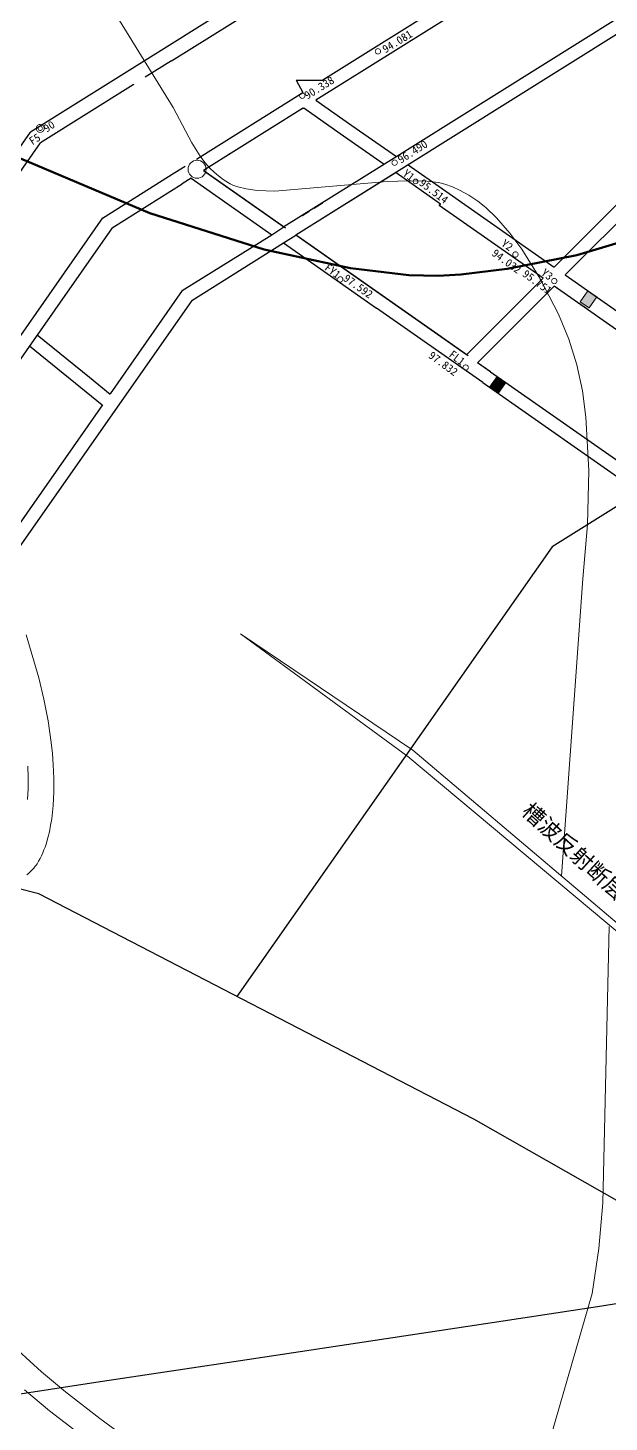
# Model space of a CAD drawing. Header units: inches. Extents: x 36473197 to 36486087, y 3899343 to 3911260.
# Drawn here: x 36482304 to 36482522, y 3903207 to 3903729 of the extents above; entities that cross this region are included whole.
import ezdxf

# ---------------------------------------------------------------- set-up
doc = ezdxf.new("R2010")
doc.units = ezdxf.units.IN
doc.header["$MEASUREMENT"] = 0
doc.layers.get('0').update_dxf_attribs({"lineweight": 0})
doc.layers.get('Defpoints').update_dxf_attribs({"lineweight": 0})
for name, color, linetype, lineweight in [('4煤底板等值线', 7, 'Continuous', 0), ('公路', 7, 'Continuous', 0), ('向北背斜轴', 7, 'Continuous', 0), ('四盘区辅运巷', 7, 'Continuous', 0), ('密闭墙', 7, 'Continuous', 0), ('导线点', 7, 'Continuous', 0), ('采空区', 7, 'Continuous', 0)]:
    doc.layers.add(name, color=color, linetype=linetype, lineweight=lineweight)
for name, color, linetype, lineweight, true_color in [('保护煤柱', 7, 'Continuous', 0, 0xff0042), ('巷道1', 7, 'Continuous', 0, 0x2d2d2d), ('断层', 9, 'Continuous', 0, 0x808080), ('断层上盘', 1, 'Continuous', 0, 0xff0000), ('断层下盘', 1, 'Continuous', 0, 0xff0000)]:
    doc.layers.add(name, color=color, linetype=linetype, lineweight=lineweight, true_color=true_color)
doc.styles.add('仿宋', font='simfang.ttf')
doc.styles.add('新宋体', font='SIMSUN.TTC')
doc.styles.add('黑体', font='simhei.ttf')
doc.linetypes.add('保护煤柱', pattern='A,0.0195,-0.001,[6,西北矿业高家堡煤矿2022年采掘接续图(2022.8.14).shx,S=1.01575e-06,R=0,X=0,Y=0],0.0195', length=0.04)
doc.linetypes.add('断层上盘', pattern='A,0.01,-0.00215,[5,西北矿业高家堡煤矿2022年采掘接续图(2022.8.14).shx,S=3.07087e-07,R=0,X=0,Y=0],-0.00185,0.01', length=0.024)
doc.linetypes.add('断层下盘', pattern='A,0.01,-0.002,[1,西北矿业高家堡煤矿2022年采掘接续图(2022.8.14).shx,S=5.56693e-06,R=0,X=0,Y=0],0,[2,西北矿业高家堡煤矿2022年采掘接续图(2022.8.14).shx,S=5.56693e-06,R=0,X=0,Y=0],0,[3,西北矿业高家堡煤矿2022年采掘接续图(2022.8.14).shx,S=5.56693e-06,R=0,X=0,Y=0],0,[4,西北矿业高家堡煤矿2022年采掘接续图(2022.8.14).shx,S=5.56693e-06,R=0,X=0,Y=0],-0.002,0.01', length=0.024)
doc.dimstyles.get("Standard").update_dxf_attribs({"dimtxt": 30, "dimasz": 20, "dimexe": 0.18, "dimexo": 0.0625, "dimgap": 0.09, "dimtad": 1, "dimdec": 0, "dimzin": 0, "dimdsep": 46, "dimtxsty": '仿宋', "dimcen": 0.09, "dimclrd": 150, "dimclre": 150, "dimadec": 0, "dimazin": 0, "dimtfac": 1, "dimtdec": 0, "dimtofl": 0, "dimtmove": 0, "dimatfit": 3, "dimfxl": 1, "dimtolj": 1, "dimtzin": 0, "dimlwd": 0, "dimarcsym": 0})

# ---------------------------------------------------------------- blocks, each defined once
blk = doc.blocks.new('lr_block_455')
at = {"color": 7, "const_width": 0.3}
blk.add_lwpolyline([(1, 0), (0.97, 0.26), (0.87, 0.5), (0.71, 0.71), (0.5, 0.87), (0.26, 0.97), (0, 1), (-0.26, 0.97), (-0.5, 0.87), (-0.71, 0.71), (-0.87, 0.5), (-0.97, 0.26), (-1, 0), (-0.97, -0.26), (-0.87, -0.5), (-0.71, -0.71), (-0.5, -0.87), (-0.26, -0.97), (0, -1), (0.26, -0.97), (0.5, -0.87), (0.71, -0.71), (0.87, -0.5), (0.97, -0.26), (1, 0)], dxfattribs=at)
blk = doc.blocks.new('lr_block_459')
at = {"color": 7, "const_width": 0.3}
blk.add_lwpolyline([(1, 0), (0.97, 0.26), (0.87, 0.5), (0.71, 0.71), (0.5, 0.87), (0.26, 0.97), (0, 1), (-0.26, 0.97), (-0.5, 0.87), (-0.71, 0.71), (-0.87, 0.5), (-0.97, 0.26), (-1, 0), (-0.97, -0.26), (-0.87, -0.5), (-0.71, -0.71), (-0.5, -0.87), (-0.26, -0.97), (0, -1), (0.26, -0.97), (0.5, -0.87), (0.71, -0.71), (0.87, -0.5), (0.97, -0.26), (1, 0)], dxfattribs=at)
blk = doc.blocks.new('lr_block_460')
at = {"color": 7, "const_width": 0.3}
blk.add_lwpolyline([(1, 0), (0.97, 0.26), (0.87, 0.5), (0.71, 0.71), (0.5, 0.87), (0.26, 0.97), (0, 1), (-0.26, 0.97), (-0.5, 0.87), (-0.71, 0.71), (-0.87, 0.5), (-0.97, 0.26), (-1, 0), (-0.97, -0.26), (-0.87, -0.5), (-0.71, -0.71), (-0.5, -0.87), (-0.26, -0.97), (0, -1), (0.26, -0.97), (0.5, -0.87), (0.71, -0.71), (0.87, -0.5), (0.97, -0.26), (1, 0)], dxfattribs=at)
blk = doc.blocks.new('lr_block_474')
at = {"color": 7, "const_width": 0.3}
blk.add_lwpolyline([(1, 0), (0.97, 0.26), (0.87, 0.5), (0.71, 0.71), (0.5, 0.87), (0.26, 0.97), (0, 1), (-0.26, 0.97), (-0.5, 0.87), (-0.71, 0.71), (-0.87, 0.5), (-0.97, 0.26), (-1, 0), (-0.97, -0.26), (-0.87, -0.5), (-0.71, -0.71), (-0.5, -0.87), (-0.26, -0.97), (0, -1), (0.26, -0.97), (0.5, -0.87), (0.71, -0.71), (0.87, -0.5), (0.97, -0.26), (1, 0)], dxfattribs=at)
blk = doc.blocks.new('lr_block_475')
at = {"color": 7, "const_width": 0.3}
blk.add_lwpolyline([(1, 0), (0.97, 0.26), (0.87, 0.5), (0.71, 0.71), (0.5, 0.87), (0.26, 0.97), (0, 1), (-0.26, 0.97), (-0.5, 0.87), (-0.71, 0.71), (-0.87, 0.5), (-0.97, 0.26), (-1, 0), (-0.97, -0.26), (-0.87, -0.5), (-0.71, -0.71), (-0.5, -0.87), (-0.26, -0.97), (0, -1), (0.26, -0.97), (0.5, -0.87), (0.71, -0.71), (0.87, -0.5), (0.97, -0.26), (1, 0)], dxfattribs=at)
blk = doc.blocks.new('lr_block_485')
at = {"color": 7, "const_width": 0.3}
blk.add_lwpolyline([(1, 0), (0.97, 0.26), (0.87, 0.5), (0.71, 0.71), (0.5, 0.87), (0.26, 0.97), (0, 1), (-0.26, 0.97), (-0.5, 0.87), (-0.71, 0.71), (-0.87, 0.5), (-0.97, 0.26), (-1, 0), (-0.97, -0.26), (-0.87, -0.5), (-0.71, -0.71), (-0.5, -0.87), (-0.26, -0.97), (0, -1), (0.26, -0.97), (0.5, -0.87), (0.71, -0.71), (0.87, -0.5), (0.97, -0.26), (1, 0)], dxfattribs=at)
blk = doc.blocks.new('lr_block_500')
at = {"color": 7, "const_width": 0.3}
blk.add_lwpolyline([(1, 0), (0.97, 0.26), (0.87, 0.5), (0.71, 0.71), (0.5, 0.87), (0.26, 0.97), (0, 1), (-0.26, 0.97), (-0.5, 0.87), (-0.71, 0.71), (-0.87, 0.5), (-0.97, 0.26), (-1, 0), (-0.97, -0.26), (-0.87, -0.5), (-0.71, -0.71), (-0.5, -0.87), (-0.26, -0.97), (0, -1), (0.26, -0.97), (0.5, -0.87), (0.71, -0.71), (0.87, -0.5), (0.97, -0.26), (1, 0)], dxfattribs=at)
blk = doc.blocks.new('永久经纬仪导线点')
at = {"color": 7, "const_width": 0.3}
for points in [[(1.5, 0), (1.45, 0.39), (1.3, 0.75), (1.06, 1.06), (0.75, 1.3), (0.39, 1.45), (0, 1.5), (-0.39, 1.45), (-0.75, 1.3), (-1.06, 1.06), (-1.3, 0.75), (-1.45, 0.39), (-1.5, 0), (-1.45, -0.39), (-1.3, -0.75), (-1.06, -1.06), (-0.75, -1.3), (-0.39, -1.45), (0, -1.5), (0.39, -1.45), (0.75, -1.3), (1.06, -1.06), (1.3, -0.75), (1.45, -0.39), (1.5, 0)], [(0.8, 0), (0.77, 0.21), (0.69, 0.4), (0.57, 0.57), (0.4, 0.69), (0.21, 0.77), (0, 0.8), (-0.21, 0.77), (-0.4, 0.69), (-0.57, 0.57), (-0.69, 0.4), (-0.77, 0.21), (-0.8, 0), (-0.77, -0.21), (-0.69, -0.4), (-0.57, -0.57), (-0.4, -0.69), (-0.21, -0.77), (0, -0.8), (0.21, -0.77), (0.4, -0.69), (0.57, -0.57), (0.69, -0.4), (0.77, -0.21), (0.8, 0)]]:
    blk.add_lwpolyline(points, dxfattribs=at)
blk = doc.blocks.new('lr_block_308')
at = {"color": 7, "const_width": 0.6}
blk.add_lwpolyline([(0, 0), (0.1, 0.06), (0.44, 0.27)], dxfattribs=at)
blk = doc.blocks.new('lr_block_309')
at = {"color": 7, "const_width": 0.6}
for points in [[(2.75, 1.72), (2.41, 1.5), (2.07, 1.29), (1.73, 1.08), (1.39, 0.87), (1.05, 0.66), (0.71, 0.44), (0.37, 0.23), (0.03, 0.02), (0, 0), (0, 0)], [(4.44, 2.78), (4.78, 2.99), (5.12, 3.2), (5.46, 3.41), (5.8, 3.62), (6.14, 3.84), (6.48, 4.05), (6.82, 4.26), (7.16, 4.47), (7.5, 4.68), (7.83, 4.9)]]:
    blk.add_lwpolyline(points, dxfattribs=at)
blk = doc.blocks.new('lr_block_311')
at = {"color": 7, "const_width": 0.6}
blk.add_lwpolyline([(0, 0), (0.23, 0.33), (0.46, 0.66)], dxfattribs=at)
blk = doc.blocks.new('*D205')
at = {"layer": 'Defpoints', "color": 0, "transparency": 16777216}
for p in [(36485936.09, 3904772.87), (36482207.75, 3899448.44), (36482358.83, 3899342.66)]:
    blk.add_point(p, dxfattribs=at)
at = {"layer": '四盘区辅运巷', "color": 150, "lineweight": -2, "transparency": 16777216}
for p, q in [((36485936.14, 3904772.84), (36486087.31, 3904666.98)), ((36482207.81, 3899448.41), (36482358.98, 3899342.55))]:
    blk.add_line(p, q, dxfattribs=at)
at = {"layer": '四盘区辅运巷', "color": 150, "lineweight": 0, "transparency": 16777216}
blk.add_line((36486075.69, 3904650.7), (36482370.3, 3899359.04), dxfattribs=at)
at = {"layer": '四盘区辅运巷', "color": 150, "transparency": 16777216}
for points in [[(36486072.96, 3904652.61), (36486078.42, 3904648.79), (36486087.16, 3904667.08)], [(36482367.57, 3899360.95), (36482373.03, 3899357.13), (36482358.83, 3899342.66)]]:
    blk.add_solid(points, dxfattribs=at)
at = {"layer": '四盘区辅运巷', "color": 0, "transparency": 16777216, "insert": (36484210.49, 3902013.62), "char_height": 30, "attachment_point": 5, "rotation": 54.9991, "style": '仿宋'}
blk.add_mtext('\\A1;650', dxfattribs=at)

msp = doc.modelspace()

# ---------------------------------------------------------------- hatches: boundary and pattern name
at = {"layer": '采空区'}
h = msp.add_hatch(color=7, dxfattribs=at)
h.set_gradient(color1=(0, 255, 0), color2=(0, 255, 0), one_color=1)
h.paths.add_polyline_path([(36482514.23, 3903623.59), (36482517.55, 3903628.35), (36482514.28, 3903630.64), (36482510.95, 3903625.89)], flags=17)
h = msp.add_hatch(color=7, dxfattribs=at)
h.set_gradient(color1=(0, 255, 0), color2=(0, 255, 0), one_color=1)
h.paths.add_polyline_path([(36482480.59, 3903592.21), (36482483.46, 3903596.31), (36482480.18, 3903598.6), (36482477.31, 3903594.51)], flags=17)

# ---------------------------------------------------------------- linework, layer by layer
at = {"layer": '4煤底板等值线', "color": 7, "linetype": 'Continuous', "lineweight": 0, "elevation": 90, "flags": 128}
msp.add_lwpolyline([(36482333.9, 3903739.41), (36482358.74, 3903699.31), (36482365.67, 3903686.05), (36482368.83, 3903681.07), (36482370.62, 3903678.73), (36482372.74, 3903676.39), (36482375.03, 3903674.23), (36482377.48, 3903672.31), (36482379.41, 3903671.07), (36482380.08, 3903670.72), (36482381.03, 3903670.29), (36482382.98, 3903669.6), (36482386.02, 3903668.86), (36482390.22, 3903668.27), (36482396.77, 3903668.01), (36482439.01, 3903671.65), (36482446.99, 3903671.89), (36482453.9, 3903671.7), (36482458.16, 3903671.2), (36482460.65, 3903670.65), (36482463.43, 3903669.67), (36482466.13, 3903668.43), (36482469.61, 3903666.48), (36482472.92, 3903664.26), (36482475.95, 3903661.85), (36482480, 3903657.96), (36482484.95, 3903652.29), (36482489.5, 3903646.21), (36482496.29, 3903635.45), (36482503.23, 3903621.86), (36482507.08, 3903612.48), (36482510.16, 3903602.89), (36482512.21, 3903593.2), (36482513.53, 3903583.35), (36482514.62, 3903563.34), (36482514.12, 3903543.06), (36482512.36, 3903522.73), (36482504.32, 3903411.44)], dxfattribs=at)
at = {"layer": '4煤底板等值线', "color": 7, "linetype": 'Continuous', "lineweight": 0, "flags": 128}
msp.add_lwpolyline([(36482522.2, 3903392.44), (36482519.82, 3903288.83), (36482518.31, 3903271.75), (36482515.8, 3903254.83), (36482498.92, 3903196.59)], dxfattribs=at)
at = {"layer": '保护煤柱', "color": 1, "linetype": '保护煤柱', "lineweight": 30, "ltscale": 3750, "true_color": 0xff0000, "flags": 128}
for points in [[(36482990.62, 3903840.59), (36482500.83, 3903534.65), (36482382.52, 3903366.2)], [(36482647.76, 3902060.56), (36482909, 3902378.83), (36482956.41, 3902506), (36482967.2, 3902803.66), (36482651.34, 3903218.03), (36482471.44, 3903320.2), (36482308.23, 3903404.63), (36482047.72, 3903470.73), (36481910.21, 3903412.08), (36481645.42, 3902905.61), (36481168.13, 3902890.49)], [(36481383.77, 3903121.94), (36481402.76, 3903122.03), (36481439.41, 3903122.25), (36481476.06, 3903122.65), (36481494.09, 3903122.9), (36481512.1, 3903123.29), (36481530.1, 3903123.94), (36481548.06, 3903125.04), (36481571.49, 3903127.54), (36481594.86, 3903130.67), (36481618.21, 3903134.06), (36481641.56, 3903137.51), (36481660.14, 3903140.21), (36481678.74, 3903142.67), (36481697.36, 3903144.74), (36481716.02, 3903146.15), (36481727.09, 3903146.47), (36481738.17, 3903146.44), (36481749.24, 3903146.09), (36481760.28, 3903145.35), (36481781.09, 3903142.63), (36481801.82, 3903139.22), (36481822.53, 3903135.72), (36481843.27, 3903132.54), (36481849.79, 3903131.59), (36481856.31, 3903130.77), (36481859.58, 3903130.44), (36481862.84, 3903130.18), (36481869.37, 3903129.99), (36481873.93, 3903130.25), (36481878.49, 3903130.75), (36481883.03, 3903131.42), (36481887.54, 3903132.25), (36481895.15, 3903134), (36481902.68, 3903136.03), (36481910.18, 3903138.26), (36481917.64, 3903140.61), (36481925.7, 3903143.22), (36481933.74, 3903145.86), (36481941.79, 3903148.49), (36481949.85, 3903151.05), (36481956.33, 3903152.99), (36481962.83, 3903154.87), (36481969.35, 3903156.68), (36481975.89, 3903158.43), (36481991.27, 3903162.26), (36482006.72, 3903165.83), (36482022.22, 3903169.23), (36482037.74, 3903172.46), (36482063.19, 3903177.42), (36482088.69, 3903182.11), (36482114.22, 3903186.62), (36482139.77, 3903191.01), (36482173.02, 3903196.64), (36482206.28, 3903202.18), (36482239.56, 3903207.6), (36482272.85, 3903212.91), (36482301.24, 3903217.29), (36482329.64, 3903221.61), (36482358.05, 3903225.89), (36482386.45, 3903230.15), (36482410.48, 3903233.76), (36482434.5, 3903237.37), (36482458.52, 3903241), (36482482.53, 3903244.65), (36482517.86, 3903250.05), (36482553.17, 3903255.6), (36482588.43, 3903261.37), (36482623.65, 3903267.48), (36482658.55, 3903273.99), (36482693.35, 3903281.03), (36482727.98, 3903288.74), (36482762.34, 3903297.46), (36482804.41, 3903310.52), (36482846.19, 3903324.61), (36482887.95, 3903338.77), (36482929.97, 3903352.06), (36482955.86, 3903359.02), (36482981.93, 3903365.33), (36483008.12, 3903371.13), (36483034.43, 3903376.33), (36483051.96, 3903379.22), (36483069.52, 3903381.94), (36483087.07, 3903384.75), (36483104.56, 3903387.82), (36483107.98, 3903388.43), (36483111.39, 3903389.07), (36483114.78, 3903389.8), (36483118.11, 3903390.7), (36483120.52, 3903391.56), (36483122.9, 3903392.5), (36483125.28, 3903393.46), (36483127.67, 3903394.38), (36483132.97, 3903395.98), (36483138.33, 3903397.39), (36483143.71, 3903398.74), (36483149.08, 3903400.15), (36483156.43, 3903402.34), (36483163.75, 3903404.68), (36483171.03, 3903407.09), (36483178.3, 3903409.57), (36483190.52, 3903413.89), (36483202.73, 3903418.22), (36483214.98, 3903422.44), (36483227.33, 3903426.41), (36483243.48, 3903430.88), (36483251.62, 3903432.85), (36483259.8, 3903434.65), (36483268, 3903436.22), (36483276.24, 3903437.54), (36483280.36, 3903438.08), (36483284.5, 3903438.52), (36483292.8, 3903438.99), (36483307.66, 3903438.03), (36483322.52, 3903436.42), (36483329.92, 3903435.74), (36483333.6, 3903435.48), (36483337.27, 3903435.31), (36483340.93, 3903435.25), (36483344.57, 3903435.31), (36483346.39, 3903435.4), (36483348.2, 3903435.55), (36483350, 3903435.74), (36483351.8, 3903436.02), (36483353.93, 3903436.48), (36483356.06, 3903437.04), (36483358.17, 3903437.68), (36483360.26, 3903438.35), (36483365.61, 3903440.24), (36483370.87, 3903442.33), (36483376.06, 3903444.63), (36483381.19, 3903447.1), (36483391.27, 3903452.49), (36483401.07, 3903458.38)]]:
    msp.add_lwpolyline(points, dxfattribs=at)
at = {"layer": '公路', "color": 8, "linetype": 'Continuous', "lineweight": 9, "true_color": 0x808080, "flags": 128}
for points in [[(36482303.82, 3903411.83), (36482304.49, 3903412.43), (36482305.15, 3903413.04), (36482305.77, 3903413.67), (36482306.37, 3903414.32), (36482306.93, 3903415), (36482307.28, 3903415.46), (36482307.61, 3903415.94), (36482308.22, 3903416.92), (36482308.78, 3903417.93), (36482309.31, 3903418.96), (36482309.79, 3903420.02), (36482310.23, 3903421.1), (36482310.64, 3903422.2), (36482311.02, 3903423.32), (36482311.69, 3903425.61), (36482312.26, 3903427.96), (36482312.73, 3903430.36), (36482313.11, 3903432.81), (36482313.41, 3903435.3), (36482313.63, 3903437.81), (36482313.87, 3903442.9), (36482313.88, 3903448.01), (36482313.69, 3903453.03), (36482313.39, 3903457.27), (36482312.97, 3903461.42), (36482311.78, 3903469.55), (36482310.18, 3903477.61), (36482308.23, 3903485.65), (36482303.48, 3903501.77)], [(36482304.09, 3903439.97), (36482304.28, 3903444.16), (36482304.29, 3903448.36), (36482304.16, 3903452.49)], [(36482344.28, 3903198.4), (36482331.2, 3903208.05), (36482318.33, 3903217.98), (36482309.29, 3903225.58), (36482300.55, 3903233.5)], [(36482325.14, 3903201.01), (36482312.29, 3903210.91), (36482302.93, 3903218.77)]]:
    msp.add_lwpolyline(points, dxfattribs=at)
at = {"layer": '向北背斜轴', "color": 1, "lineweight": 100, "true_color": 0xff0000, "flags": 128}
msp.add_lwpolyline([(36482668.8, 3903691.37), (36482510.15, 3903644.05), (36482483.97, 3903638.84), (36482466.65, 3903636.71), (36482458.05, 3903636.24), (36482447.05, 3903636.57), (36482425.22, 3903639.1), (36482392.78, 3903646.13), (36482349.88, 3903659.8), (36482285.94, 3903686.75), (36481795.4, 3903941.92), (36481650.15, 3904035.39)], dxfattribs=at)
at = {"layer": '密闭墙'}
for p, q in [((36482501.6, 3903632.43, -0.2), (36482503.4, 3903631.17)), ((36482472.89, 3903603.71, -0.2), (36482474.36, 3903602.68))]:
    msp.add_line(p, q, dxfattribs=at)
at = {"layer": '导线点', "color": 7}
msp.add_circle((36482367.66, 3903676.22), 3.38, dxfattribs=at)
at = {"layer": '导线点', "color": 7, "linetype": 'Continuous'}
msp.add_circle((36482449.63, 3903671.64, -0.2), 0.865, dxfattribs=at)
at = {"layer": '巷道1', "color": 7, "linetype": 'Continuous', "lineweight": 30}
for p, q in [((36482517.44, 3903822.77, -0.2), (36482355.14, 3903721.36, -0.2)), ((36482358.05, 3903716.81, -0.2), (36482519.46, 3903817.67, -0.2)), ((36482515.3, 3903772.38, -0.2), (36482414.79, 3903709.57, -0.2)), ((36482520.94, 3903770.01, -0.2), (36482412.24, 3903702.08, -0.2)), ((36482557.61, 3903752.9, -0.2), (36482442.6, 3903681.03, -0.2)), ((36482526.04, 3903727.28, -0.2), (36482404.7, 3903651.46, -0.2)), ((36482355.14, 3903721.36, -0.2), (36482305.16, 3903690.12, -0.2)), ((36482404.83, 3903709.53, -0.2), (36482407.32, 3903704.91, -0.2)), ((36482505.77, 3903636.6, -0.2), (36482578.12, 3903708.98, -0.2)), ((36482367.4, 3903679.96, -0.2), (36482407.32, 3903704.91, -0.2)), ((36482407.2, 3903698.93, -0.2), (36482370.05, 3903675.72, -0.2)), ((36482407.64, 3903699.21, -0.2), (36482421.38, 3903689.58, -0.2)), ((36482412.24, 3903702.08, -0.2), (36482425.75, 3903692.62, -0.2)), ((36482425.75, 3903692.62, -0.2), (36482442.44, 3903680.94, -0.2)), ((36482292.42, 3903671.94, -0.2), (36482305.16, 3903690.12, -0.2)), ((36482421.38, 3903689.58, -0.2), (36482437.84, 3903678.06, -0.2)), ((36482501.61, 3903639.51, -0.2), (36482553.81, 3903691.73, -0.2)), ((36482243.7, 3903592.94, -0.2), (36482308.95, 3903686.12, -0.2)), ((36482380, 3903681.94, -0.2), (36482379.6, 3903681.69, -0.2)), ((36482359.35, 3903674.93, -0.2), (36482363.16, 3903677.31, -0.2)), ((36482442.6, 3903681.03, -0.2), (36482400.25, 3903654.57, -0.2)), ((36482442.6, 3903681.03, -0.2), (36482442.44, 3903680.94, -0.2)), ((36482446.89, 3903677.82, -0.2), (36482460.91, 3903668.01, -0.2)), ((36482332.12, 3903657.91, -0.2), (36482359.35, 3903674.93, -0.2)), ((36482365.44, 3903672.84, -0.2), (36482362, 3903670.69, -0.2)), ((36482365.44, 3903672.84, -0.2), (36482395.64, 3903651.69, -0.2)), ((36482370.05, 3903675.72, -0.2), (36482400.25, 3903654.57, -0.2)), ((36482370.64, 3903675.35), (36482400.84, 3903654.2)), ((36482370.64, 3903675.35), (36482400.84, 3903654.2)), ((36482442.29, 3903674.94, -0.2), (36482404.7, 3903651.46, -0.2)), ((36482442.29, 3903674.94, -0.2), (36482458.96, 3903663.27, -0.2)), ((36482335.75, 3903654.29, -0.2), (36482362, 3903670.69, -0.2)), ((36482460.91, 3903668.01, -0.2), (36482501.6, 3903639.52, -0.2)), ((36482497.44, 3903635.35, -0.2), (36482458.5, 3903662.61, -0.2)), ((36482335.75, 3903654.29, -0.2), (36482221.4, 3903490.98, -0.2)), ((36482362.12, 3903630.74, -0.2), (36482395.64, 3903651.69, -0.2)), ((36482395.64, 3903651.69, -0.2), (36482400.25, 3903654.57, -0.2)), ((36482400.09, 3903648.58, -0.2), (36482404.7, 3903651.46, -0.2)), ((36482468.73, 3903606.62, -0.2), (36482404.7, 3903651.46, -0.2)), ((36482469.32, 3903606.25), (36482405.29, 3903651.09)), ((36482459.17, 3903613.36), (36482405.29, 3903651.09)), ((36482365.63, 3903627.04, -0.2), (36482400.09, 3903648.58, -0.2)), ((36482400.09, 3903648.58, -0.2), (36482434.99, 3903624.14, -0.2)), ((36482468.73, 3903606.62, -0.2), (36482497.44, 3903635.35, -0.2)), ((36482505.74, 3903636.62, -0.2), (36482628.58, 3903550.61, -0.2)), ((36482362.12, 3903630.74, -0.2), (36482334.99, 3903592.01, -0.2)), ((36482472.89, 3903603.71, -0.2), (36482501.6, 3903632.43, -0.2)), ((36482581.05, 3903576.8, -0.2), (36482501.6, 3903632.43, -0.2)), ((36482365.63, 3903627.04, -0.2), (36482254.25, 3903467.98, -0.2)), ((36482474.82, 3903596.25, -0.2), (36482434.99, 3903624.14, -0.2)), ((36482477.76, 3903600.3, -0.2), (36482472.89, 3903603.71, -0.2)), ((36482477.76, 3903600.3, -0.2), (36482571.8, 3903534.45, -0.2)), ((36482474.82, 3903596.25, -0.2), (36482568.93, 3903530.35, -0.2)), ((36482332.14, 3903587.93, -0.2), (36482250.15, 3903470.84, -0.2))]:
    msp.add_line(p, q, dxfattribs=at)
at = {"layer": '巷道1', "color": 7, "linetype": 'Continuous', "lineweight": 30, "flags": 128}
for points in [[(36482358.05, 3903716.81), (36482348.21, 3903710.66)], [(36482404.83, 3903709.53), (36482409.03, 3903709.56), (36482414.79, 3903709.57)], [(36482343.97, 3903708.01), (36482343.64, 3903707.8), (36482308.95, 3903686.12)], [(36482289.85, 3903597.42), (36482332.24, 3903657.99)], [(36482324.1, 3903594.39), (36482332.09, 3903587.92)], [(36482327.25, 3903598.28), (36482335.02, 3903591.98)]]:
    msp.add_lwpolyline(points, dxfattribs=at)
at = {"layer": '巷道1', "color": 30, "linetype": 'Continuous', "lineweight": 30, "true_color": 0xff8000, "flags": 128}
for points in [[(36482307.67, 3903614.13), (36482327.25, 3903598.28)], [(36482304.75, 3903610.07), (36482324.1, 3903594.39)]]:
    msp.add_lwpolyline(points, dxfattribs=at)
at = {"layer": '断层上盘', "linetype": '断层上盘', "lineweight": 5, "ltscale": 2000, "flags": 128}
msp.add_lwpolyline([(36482383.97, 3903502.08), (36482446.7, 3903456.09), (36482534.72, 3903382.51), (36482639.2, 3903307.47)], dxfattribs=at)
at = {"layer": '断层下盘', "linetype": '断层下盘', "lineweight": 5, "ltscale": 2000, "flags": 128}
msp.add_lwpolyline([(36482383.97, 3903502.08), (36482448.62, 3903458.5), (36482530.17, 3903389.52), (36482640.82, 3903310.16)], dxfattribs=at)
at = {"layer": '采空区', "color": 7, "flags": 128}
for points in [[(36482514.68, 3903624.25), (36482517.55, 3903628.35), (36482514.28, 3903630.64), (36482511.41, 3903626.54), (36482514.68, 3903624.25)], [(36482514.28, 3903630.64), (36482517.55, 3903628.35), (36482514.68, 3903624.25)], [(36482472.89, 3903603.71), (36482533.5, 3903561.26)], [(36482480.59, 3903592.21), (36482483.46, 3903596.31), (36482480.18, 3903598.6), (36482477.31, 3903594.51), (36482480.59, 3903592.21)], [(36482480.18, 3903598.6), (36482483.46, 3903596.31), (36482480.59, 3903592.21)]]:
    msp.add_lwpolyline(points, dxfattribs=at)

# ---------------------------------------------------------------- block references
at = {"layer": '导线点', "color": 7}
for name, p in [('lr_block_459', (36482435.49, 3903720.39, -0.2)), ('lr_block_460', (36482407.11, 3903703.77, -0.2)), ('lr_block_455', (36482441.76, 3903678.68, -0.2))]:
    msp.add_blockref(name, p, dxfattribs=at)
at = {"layer": '导线点'}
for name, p in [('永久经纬仪导线点', (36482308.82, 3903691.52, -0.2)), ('lr_block_475', (36482487.09, 3903644.27, -0.2)), ('lr_block_485', (36482421.36, 3903634.93, -0.2)), ('lr_block_474', (36482501.64, 3903634.3, -0.2)), ('lr_block_500', (36482468.4, 3903601.9, -0.2))]:
    msp.add_blockref(name, p, dxfattribs=at)
at = {"layer": '巷道1', "color": 7, "lineweight": 30}
for name, p in [('lr_block_308', (36482407.2, 3903698.93, -0.2)), ('lr_block_309', (36482406.97, 3903658.77, -0.2)), ('lr_block_311', (36482458.5, 3903662.61, -0.2))]:
    msp.add_blockref(name, p, dxfattribs=at)

# ---------------------------------------------------------------- texts
at = {"layer": '导线点', "style": '黑体'}
for s, rotation, p in [('94.081', 31.7625, (36482438.34, 3903719.61, -0.2)), ('90.338', 31.7625, (36482409.02, 3903702.29, -0.2)), ('90', 33.4417, (36482311.26, 3903689.9, -0.2)), ('F5', 33.4417, (36482305.87, 3903685.12, -0.2)), ('96.490', 32.4142, (36482444.12, 3903678.25, -0.2)), ('Y1', 322.623, (36482444.54, 3903674.06, -0.2)), ('95.514', 322.623, (36482450.68, 3903670.5, -0.2)), ('94.032', 323.8882, (36482477.95, 3903644.14, -0.2)), ('Y2', 324.4847, (36482481.5, 3903647.75, -0.2)), ('FY1', 322.623, (36482415.2, 3903638.75, -0.2)), ('97.592', 324.8729, (36482422.23, 3903634.67, -0.2)), ('95.751', 323.8882, (36482489.43, 3903636.35, -0.2)), ('Y3', 322.0964, (36482496.47, 3903636.9, -0.2)), ('97.832', 323.8882, (36482454.19, 3903605.79, -0.2)), ('FL1', 322.623, (36482461.85, 3903606.21, -0.2))]:
    msp.add_text(s, height=3, rotation=rotation, dxfattribs=at).set_placement(p)
at = {"layer": '断层', "color": 1, "lineweight": 30, "true_color": 0xff0000, "style": '新宋体'}
msp.add_text('槽波反射断层F2', height=6, rotation=317.5883, dxfattribs=at).set_placement((36482489, 3903434.98, -0.2))

# ---------------------------------------------------------------- dimensions: what is measured, and where the dimension line sits
at = {"layer": '四盘区辅运巷'}
dim = msp.add_linear_dim(base=(36482358.83, 3899342.66), p1=(36485936.09, 3904772.87), p2=(36482207.75, 3899448.44), angle=54.9991, text='650', dimstyle='Standard', dxfattribs=at)
dim.commit()
dim.dimension.update_dxf_attribs({"geometry": '*D205', "text_midpoint": (36484222.99, 3902004.87), "dimtype": 160})

doc.saveas('drawing.dxf')
